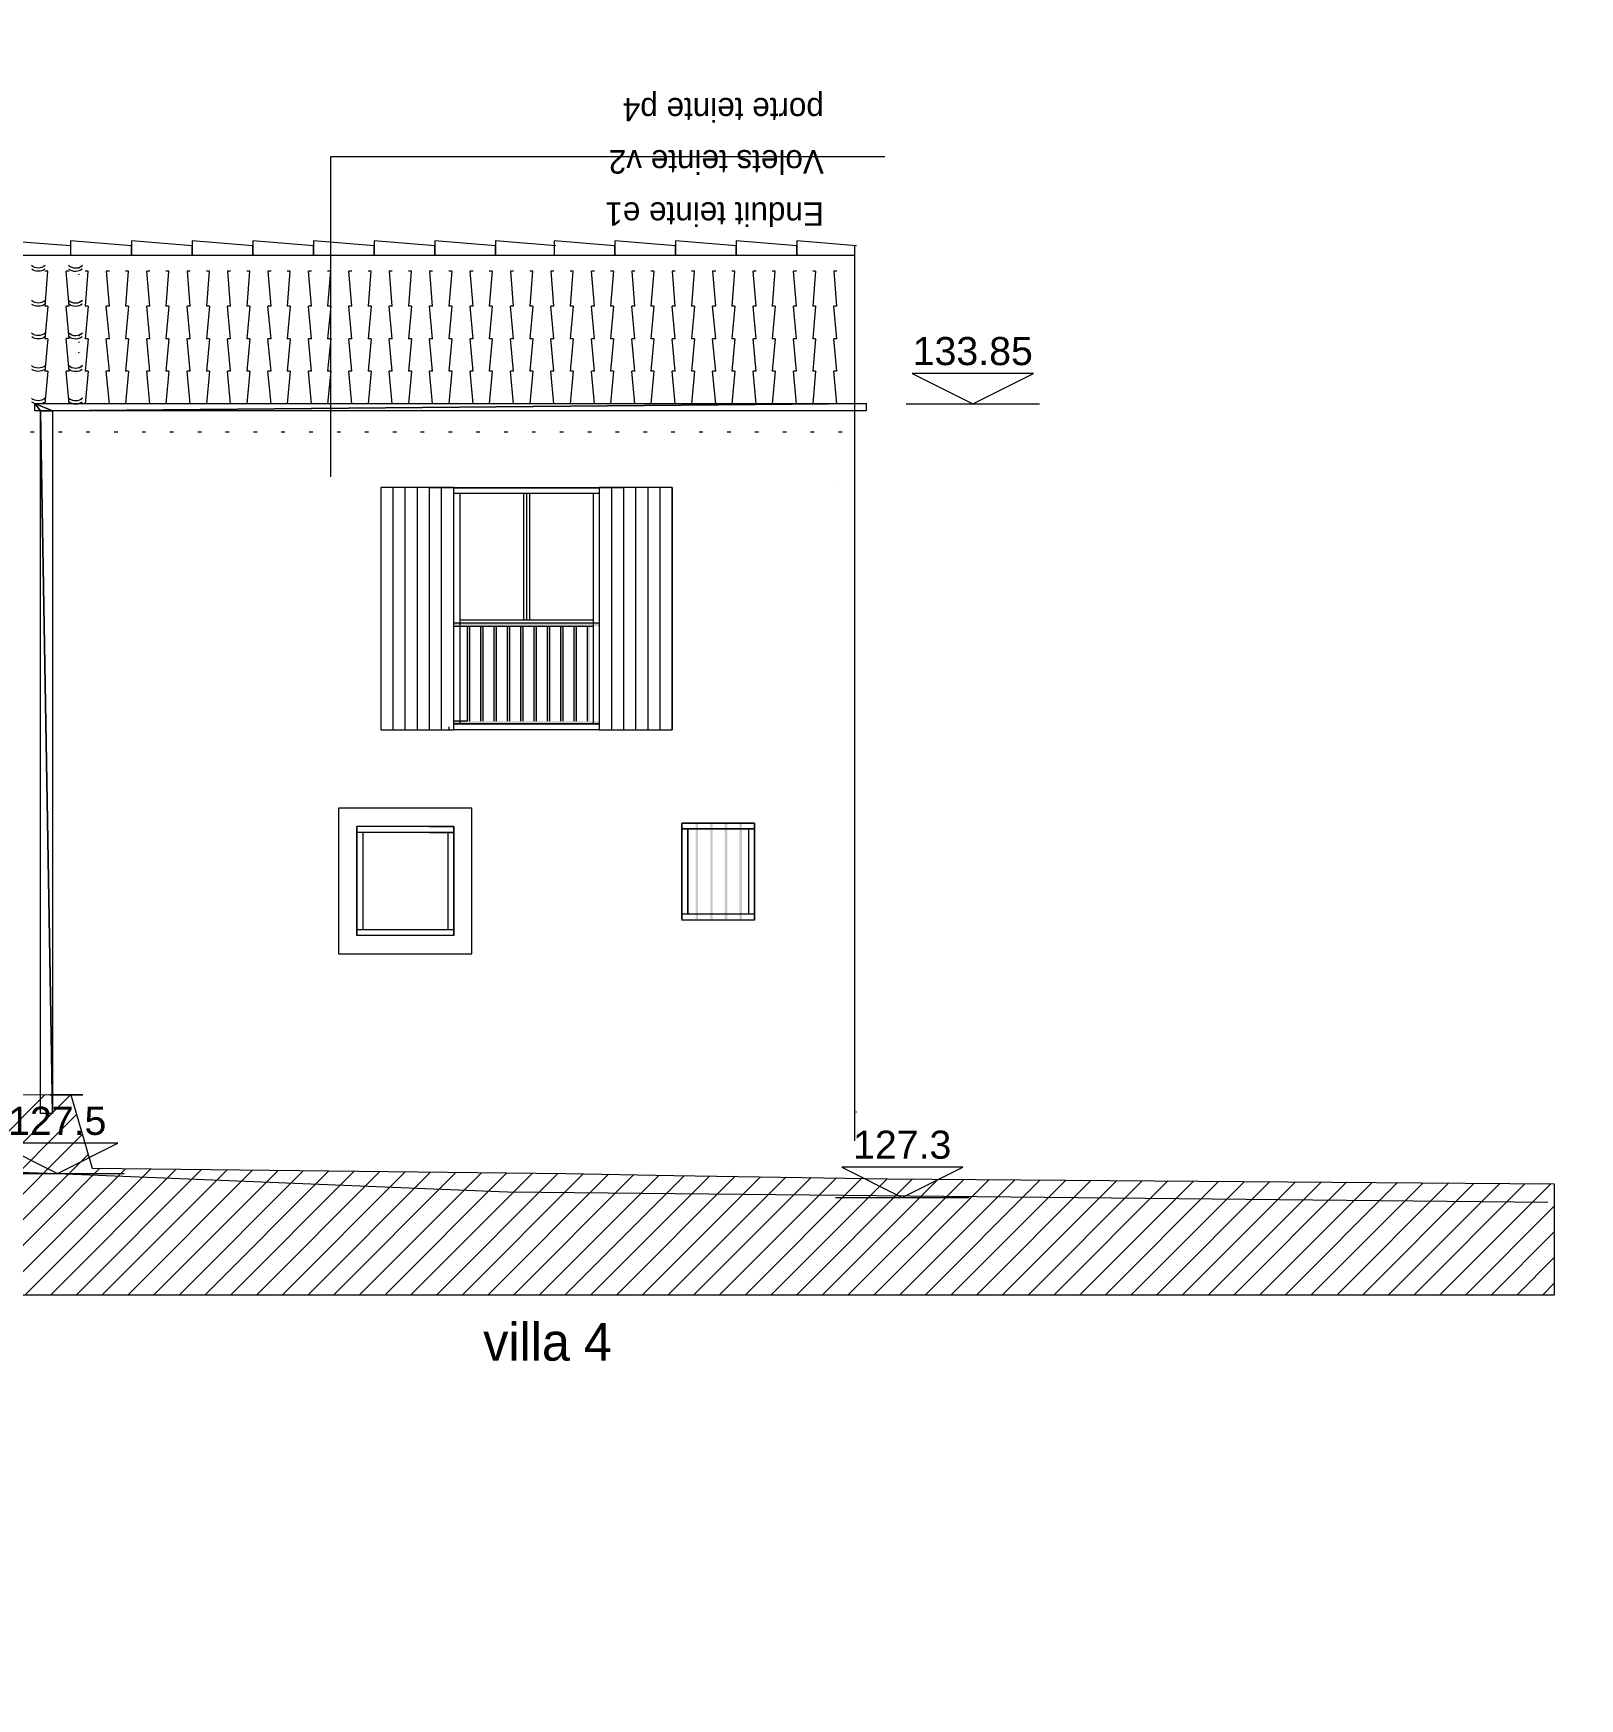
# Model space of a CAD drawing. Header units: metres. Extents: x 1.8 to 61.8, y -55.6 to -11.3.
# Drawn here: x 19.96 to 26.34, y -46.36 to -39.49 of the extents above; entities that cross this region are included whole.
import ezdxf
from ezdxf.enums import TextEntityAlignment as Align
from ezdxf.lldxf.tags import DXFTag

# ---------------------------------------------------------------- set-up
doc = ezdxf.new("R2010")
doc.units = ezdxf.units.M
doc.header["$MEASUREMENT"] = 0
for name, color, linetype in [('Calque commun', 7, 'Continuous'), ('Calque59', 7, 'Continuous'), ('Calque79', 7, 'Continuous'), ('Cotations', 7, 'Continuous'), ('Textes', 7, 'Continuous')]:
    doc.layers.add(name, color=color, linetype=linetype)
doc.styles.add('Arial', font='arial.ttf', dxfattribs={"height": 0.231939})
doc.styles.add('Century Gothic', font='GOTHIC.TTF', dxfattribs={"height": 0.310302})
doc.styles.add('Century Gothic2', font='GOTHIC.TTF', dxfattribs={"height": 0.193938})
tags = doc.linetypes.add('HIDDEN', pattern=[0.375, 0.25, -0.125]).pattern_tags.tags
tags[6:7] = [DXFTag(74, 4), DXFTag(75, 0), DXFTag(340, '0'), DXFTag(46, 1.0), DXFTag(50, 0.0), DXFTag(44, 0.0), DXFTag(45, 0.0)]
tags[4:5] = [DXFTag(74, 4), DXFTag(75, 0), DXFTag(340, '0'), DXFTag(46, 1.0), DXFTag(50, 0.0), DXFTag(44, 0.0), DXFTag(45, 0.0)]

# ---------------------------------------------------------------- blocks, each defined once
blk = doc.blocks.new('hatch9')
at = {"layer": 'Calque commun', "color": 8, "linetype": 'Continuous', "lineweight": 9}
for p, q in [((-48.81, 28.124), (-48.81, 26.124)), ((-48.71, 28.124), (-48.71, 26.124)), ((-48.61, 28.124), (-48.61, 26.124)), ((-48.51, 28.124), (-48.51, 26.124)), ((-48.41, 28.124), (-48.41, 26.124)), ((-48.31, 28.124), (-48.31, 26.124))]:
    blk.add_line(p, q, dxfattribs=at)
mesh = blk.add_polyface(dxfattribs=at)
corners = [(-48.91, 28.124), (-48.91, 26.124), (-48.31, 26.124), (-48.31, 28.124)]
mesh.append_faces([[corners[k] for k in face] for face in [(0, 1, 2, 3)]], dxfattribs={"color": 8})
blk = doc.blocks.new('hatch10')
at = {"layer": 'Calque commun', "color": 8, "linetype": 'Continuous', "lineweight": 9}
for p, q in [((-50.61, 26.124), (-50.61, 28.124)), ((-50.51, 26.124), (-50.51, 28.124)), ((-50.41, 26.124), (-50.41, 28.124)), ((-50.31, 26.124), (-50.31, 28.124)), ((-50.21, 26.124), (-50.21, 28.124)), ((-50.11, 26.124), (-50.11, 28.124))]:
    blk.add_line(p, q, dxfattribs=at)
mesh = blk.add_polyface(dxfattribs=at)
corners = [(-50.11, 28.124), (-50.71, 28.124), (-50.71, 26.124), (-50.11, 26.124)]
mesh.append_faces([[corners[k] for k in face] for face in [(0, 1, 2, 3)]], dxfattribs={"color": 8})
blk = doc.blocks.new('Block4')
at = {"layer": 'Calque commun', "color": 0, "linetype": 'Continuous', "lineweight": 9}
blk.add_line((-0.55, 0), (0.55, 0), dxfattribs=at)
blk.add_polyline3d([(-0.5, 0.25, 0), (0, 0, 0), (0.5, 0.25, 0), (-0.5, 0.25, 0)], dxfattribs=at)
blk = doc.blocks.new('Lvl1')
at = {"layer": 'Calque commun', "color": 0, "linetype": 'ByBlock', "lineweight": -2}
blk.add_blockref('Block4', (0, 0), dxfattribs=at)
blk = doc.blocks.new('FACADE VILLA 4 5-8')
at = {"layer": 'Cotations', "color": 250, "linetype": 'ByBlock', "lineweight": -2}
blk.add_blockref('Lvl1', (-53.379, 22.466), dxfattribs=at)
at = {"layer": 'Cotations', "color": 212, "linetype": 'ByBlock', "lineweight": -2, "style": 'Arial'}
blk.add_text('127.5', height=0.2319, dxfattribs=at).set_placement((-53.38, 22.716), align=Align.BOTTOM_CENTER)
blk = doc.blocks.new('FACADE VILLA 4 5-9')
at = {"layer": 'Cotations', "color": 250, "linetype": 'ByBlock', "lineweight": -2}
blk.add_blockref('Lvl1', (-46.411, 22.269), dxfattribs=at)
at = {"layer": 'Cotations', "color": 212, "linetype": 'ByBlock', "lineweight": -2, "style": 'Arial'}
blk.add_text('127.3', height=0.2319, dxfattribs=at).set_placement((-46.412, 22.519), align=Align.BOTTOM_CENTER)
blk = doc.blocks.new('FACADE VILLA 4 5-11')
at = {"layer": 'Cotations', "color": 250, "linetype": 'ByBlock', "lineweight": -2}
blk.add_blockref('Lvl1', (-45.829, 28.812), dxfattribs=at)
at = {"layer": 'Cotations', "color": 212, "linetype": 'ByBlock', "lineweight": -2, "style": 'Arial'}
blk.add_text('133.85', height=0.2319, dxfattribs=at).set_placement((-45.83, 29.062), align=Align.BOTTOM_CENTER)
blk = doc.blocks.new('hatch15')
at = {"layer": 'Calque commun', "color": 7, "linetype": 'Continuous', "lineweight": 9}
for p, q in [((-53.482, 23.116), (-55.132, 21.465)), ((-53.27, 23.116), (-54.92, 21.465)), ((-53.221, 22.953), (-54.708, 21.465)), ((-53.173, 22.789), (-54.496, 21.465)), ((-53.125, 22.625), (-54.284, 21.465)), ((-53.028, 22.51), (-54.072, 21.465)), ((-52.818, 22.507), (-53.86, 21.465)), ((-52.608, 22.505), (-53.648, 21.465)), ((-52.398, 22.503), (-53.435, 21.465)), ((-52.189, 22.5), (-53.223, 21.465)), ((-51.979, 22.498), (-53.011, 21.465)), ((-51.769, 22.495), (-52.799, 21.465)), ((-51.559, 22.493), (-52.587, 21.465)), ((-51.35, 22.491), (-52.375, 21.465)), ((-51.14, 22.488), (-52.163, 21.465)), ((-50.93, 22.486), (-51.95, 21.465)), ((-50.72, 22.484), (-51.738, 21.465)), ((-50.51, 22.481), (-51.526, 21.465)), ((-50.301, 22.479), (-51.314, 21.465)), ((-50.091, 22.477), (-51.102, 21.465)), ((-49.881, 22.474), (-50.89, 21.465)), ((-49.671, 22.472), (-50.678, 21.465)), ((-49.462, 22.47), (-50.466, 21.465)), ((-49.252, 22.467), (-50.253, 21.465)), ((-49.043, 22.464), (-50.041, 21.465)), ((-48.834, 22.461), (-49.829, 21.465)), ((-48.625, 22.458), (-49.617, 21.465)), ((-48.416, 22.454), (-49.405, 21.465)), ((-48.207, 22.451), (-49.193, 21.465)), ((-47.998, 22.448), (-48.981, 21.465)), ((-47.79, 22.444), (-48.769, 21.465)), ((-47.581, 22.441), (-48.556, 21.465)), ((-47.372, 22.438), (-48.344, 21.465)), ((-47.163, 22.434), (-48.132, 21.465)), ((-46.954, 22.431), (-47.92, 21.465)), ((-46.746, 22.428), (-47.708, 21.465)), ((-46.537, 22.424), (-47.496, 21.465)), ((-46.326, 22.423), (-47.284, 21.465)), ((-46.116, 22.421), (-47.071, 21.465)), ((-45.905, 22.419), (-46.859, 21.465)), ((-45.695, 22.418), (-46.647, 21.465)), ((-45.484, 22.416), (-46.435, 21.465)), ((-45.274, 22.415), (-46.223, 21.465)), ((-45.063, 22.413), (-46.011, 21.465)), ((-44.853, 22.411), (-45.799, 21.465)), ((-44.642, 22.41), (-45.587, 21.465)), ((-44.432, 22.408), (-45.374, 21.465)), ((-44.221, 22.407), (-45.162, 21.465)), ((-44.011, 22.405), (-44.95, 21.465)), ((-43.8, 22.403), (-44.738, 21.465)), ((-43.59, 22.402), (-44.526, 21.465)), ((-43.379, 22.4), (-44.314, 21.465)), ((-43.169, 22.399), (-44.102, 21.465)), ((-42.958, 22.397), (-43.889, 21.465)), ((-42.748, 22.395), (-43.677, 21.465)), ((-42.537, 22.394), (-43.465, 21.465)), ((-42.327, 22.392), (-43.253, 21.465)), ((-42.116, 22.39), (-43.041, 21.465)), ((-41.905, 22.389), (-42.829, 21.465)), ((-41.695, 22.387), (-42.617, 21.465)), ((-41.484, 22.386), (-42.405, 21.465)), ((-41.274, 22.384), (-42.192, 21.465)), ((-41.063, 22.382), (-41.98, 21.465)), ((-41.035, 22.198), (-41.768, 21.465)), ((-41.035, 21.986), (-41.556, 21.465)), ((-41.035, 21.774), (-41.344, 21.465)), ((-41.035, 21.562), (-41.132, 21.465))]:
    blk.add_line(p, q, dxfattribs=at)
at = {"layer": 'Calque commun', "color": 7, "linetype": 'Continuous', "lineweight": 18}
blk.add_polyline3d([(-41.035, 21.465, 0), (-64.449, 21.465, 0), (-64.449, 22.859, 0), (-60.199, 22.859, 0), (-60.199, 23.095, 0), (-59.761, 23.141, 0), (-53.312, 23.116, 0), (-53.306, 23.116, 0), (-53.17, 23.116, 0), (-53.442, 23.116, 0), (-53.269, 23.116, 0), (-53.091, 22.51, 0), (-49.187, 22.466, 0), (-48.294, 22.452, 0), (-46.533, 22.424, 0), (-46.533, 22.424, 0), (-41.035, 22.382, 0)], close=True, dxfattribs=at)
blk = doc.blocks.new('TOIT FACADE seul680')
at = {"layer": 'Calque commun', "color": 7, "linetype": 'Continuous', "lineweight": 9}
blk.add_line((64.133, -25.9), (64.132, -18.52), dxfattribs=at)
at = {"layer": 'Calque59', "color": 32, "linetype": 'Continuous', "lineweight": 9}
for p, q in [((64.28, -19.019), (64.304, -18.731)), ((64.28, -18.731), (64.305, -18.731)), ((64.456, -18.731), (64.48, -18.731)), ((64.457, -18.731), (64.48, -19.019)), ((64.614, -19.019), (64.637, -18.731)), ((64.614, -18.731), (64.639, -18.731)), ((64.789, -18.731), (64.814, -18.731)), ((64.791, -18.731), (64.814, -19.019)), ((64.947, -19.019), (64.97, -18.731)), ((64.947, -18.731), (64.972, -18.731)), ((65.122, -18.731), (65.147, -18.731)), ((65.124, -18.731), (65.147, -19.019)), ((65.28, -19.019), (65.304, -18.731)), ((65.28, -18.731), (65.305, -18.731)), ((65.456, -18.731), (65.48, -18.731)), ((65.457, -18.731), (65.48, -19.019)), ((65.614, -19.019), (65.637, -18.731)), ((65.614, -18.731), (65.639, -18.731)), ((65.789, -18.731), (65.814, -18.731)), ((65.791, -18.731), (65.814, -19.019)), ((65.947, -19.019), (65.97, -18.731)), ((65.947, -18.731), (65.972, -18.731)), ((66.122, -18.731), (66.147, -18.731)), ((66.124, -18.731), (66.147, -19.019)), ((66.28, -19.019), (66.304, -18.731)), ((66.28, -18.731), (66.305, -18.731)), ((66.456, -18.731), (66.48, -18.731)), ((66.457, -18.731), (66.48, -19.019)), ((66.614, -19.019), (66.637, -18.731)), ((66.614, -18.731), (66.639, -18.731)), ((66.789, -18.731), (66.814, -18.731)), ((66.791, -18.731), (66.814, -19.019)), ((66.947, -19.019), (66.97, -18.731)), ((66.947, -18.731), (66.972, -18.731)), ((67.122, -18.731), (67.147, -18.731)), ((67.124, -18.731), (67.147, -19.019)), ((67.28, -19.019), (67.304, -18.731)), ((67.28, -18.731), (67.305, -18.731)), ((67.456, -18.731), (67.48, -18.731)), ((67.457, -18.731), (67.48, -19.019)), ((67.614, -19.019), (67.637, -18.731)), ((67.614, -18.731), (67.639, -18.731)), ((67.789, -18.731), (67.814, -18.731)), ((67.791, -18.731), (67.814, -19.019)), ((67.947, -19.019), (67.97, -18.731)), ((67.947, -18.731), (67.972, -18.731)), ((68.122, -18.731), (68.147, -18.731)), ((68.124, -18.731), (68.147, -19.019)), ((68.28, -19.019), (68.304, -18.731)), ((68.28, -18.731), (68.305, -18.731)), ((68.455, -18.731), (68.48, -18.731)), ((68.457, -18.731), (68.48, -19.019)), ((68.614, -19.019), (68.637, -18.731)), ((68.614, -18.731), (68.639, -18.731)), ((68.789, -18.731), (68.814, -18.731)), ((68.791, -18.731), (68.814, -19.019)), ((68.947, -19.019), (68.97, -18.731)), ((68.947, -18.731), (68.972, -18.731)), ((69.122, -18.731), (69.147, -18.731)), ((69.124, -18.731), (69.147, -19.019)), ((69.28, -19.019), (69.304, -18.731)), ((69.28, -18.731), (69.305, -18.731)), ((69.455, -18.731), (69.48, -18.731)), ((69.457, -18.731), (69.48, -19.019)), ((69.614, -19.019), (69.637, -18.731)), ((69.614, -18.731), (69.639, -18.731)), ((69.789, -18.731), (69.814, -18.731)), ((69.791, -18.731), (69.814, -19.019)), ((69.947, -19.019), (69.97, -18.731)), ((69.947, -18.731), (69.972, -18.731)), ((70.122, -18.731), (70.147, -18.731)), ((70.124, -18.731), (70.147, -19.019)), ((70.28, -19.019), (70.304, -18.731)), ((70.28, -18.731), (70.305, -18.731)), ((70.455, -18.731), (70.48, -18.731)), ((70.457, -18.731), (70.48, -19.019)), ((70.612, -18.73), (70.637, -18.73)), ((70.612, -19.019), (70.635, -18.731)), ((70.787, -18.731), (70.812, -18.731)), ((70.789, -18.731), (70.812, -19.019)), ((64.28, -19.288), (64.305, -19.019)), ((64.28, -19.019), (64.305, -19.019)), ((64.456, -19.019), (64.48, -19.288)), ((64.456, -19.019), (64.48, -19.019)), ((64.614, -19.288), (64.639, -19.019)), ((64.614, -19.019), (64.639, -19.019)), ((64.789, -19.019), (64.814, -19.288)), ((64.789, -19.019), (64.814, -19.019)), ((64.947, -19.288), (64.972, -19.019)), ((64.947, -19.019), (64.972, -19.019)), ((65.122, -19.019), (65.147, -19.288)), ((65.122, -19.019), (65.147, -19.019)), ((65.28, -19.288), (65.305, -19.019)), ((65.28, -19.019), (65.305, -19.019)), ((65.456, -19.019), (65.48, -19.288)), ((65.456, -19.019), (65.48, -19.019)), ((65.614, -19.288), (65.639, -19.019)), ((65.614, -19.019), (65.639, -19.019)), ((65.789, -19.019), (65.814, -19.288)), ((65.789, -19.019), (65.814, -19.019)), ((65.947, -19.288), (65.972, -19.019)), ((65.947, -19.019), (65.972, -19.019)), ((66.122, -19.019), (66.147, -19.288)), ((66.122, -19.019), (66.147, -19.019)), ((66.28, -19.288), (66.305, -19.019)), ((66.28, -19.019), (66.305, -19.019)), ((66.456, -19.019), (66.48, -19.288)), ((66.456, -19.019), (66.48, -19.019)), ((66.614, -19.288), (66.639, -19.019)), ((66.614, -19.019), (66.639, -19.019)), ((66.789, -19.019), (66.814, -19.288)), ((66.789, -19.019), (66.814, -19.019)), ((66.947, -19.288), (66.972, -19.019)), ((66.947, -19.019), (66.972, -19.019)), ((67.122, -19.019), (67.147, -19.288)), ((67.122, -19.019), (67.147, -19.019)), ((67.28, -19.288), (67.305, -19.019)), ((67.28, -19.019), (67.305, -19.019)), ((67.456, -19.019), (67.48, -19.288)), ((67.456, -19.019), (67.48, -19.019)), ((67.614, -19.288), (67.639, -19.019)), ((67.614, -19.019), (67.639, -19.019)), ((67.789, -19.019), (67.814, -19.288)), ((67.789, -19.019), (67.814, -19.019)), ((67.947, -19.288), (67.972, -19.019)), ((67.947, -19.019), (67.972, -19.019)), ((68.122, -19.019), (68.147, -19.288)), ((68.122, -19.019), (68.147, -19.019)), ((68.28, -19.288), (68.305, -19.019)), ((68.28, -19.019), (68.305, -19.019)), ((68.455, -19.019), (68.48, -19.288)), ((68.455, -19.019), (68.48, -19.019)), ((68.614, -19.288), (68.639, -19.019)), ((68.614, -19.019), (68.639, -19.019)), ((68.789, -19.019), (68.814, -19.288)), ((68.789, -19.019), (68.814, -19.019)), ((68.947, -19.288), (68.972, -19.019)), ((68.947, -19.019), (68.972, -19.019)), ((69.122, -19.019), (69.147, -19.288)), ((69.122, -19.019), (69.147, -19.019)), ((69.28, -19.288), (69.305, -19.019)), ((69.28, -19.019), (69.305, -19.019)), ((69.455, -19.019), (69.48, -19.288)), ((69.455, -19.019), (69.48, -19.019)), ((69.614, -19.288), (69.639, -19.019)), ((69.614, -19.019), (69.639, -19.019)), ((69.789, -19.019), (69.814, -19.288)), ((69.789, -19.019), (69.814, -19.019)), ((69.947, -19.288), (69.972, -19.019)), ((69.947, -19.019), (69.972, -19.019)), ((70.122, -19.019), (70.147, -19.288)), ((70.122, -19.019), (70.147, -19.019)), ((70.28, -19.288), (70.305, -19.019)), ((70.28, -19.019), (70.305, -19.019)), ((70.455, -19.019), (70.48, -19.288)), ((70.455, -19.019), (70.48, -19.019)), ((70.612, -19.287), (70.637, -19.019)), ((70.612, -19.019), (70.637, -19.019)), ((70.787, -19.019), (70.812, -19.288)), ((70.787, -19.019), (70.812, -19.019)), ((64.28, -19.556), (64.305, -19.288)), ((64.28, -19.288), (64.305, -19.288)), ((64.456, -19.288), (64.48, -19.556)), ((64.456, -19.288), (64.48, -19.288)), ((64.614, -19.556), (64.639, -19.288)), ((64.614, -19.288), (64.639, -19.288)), ((64.789, -19.288), (64.814, -19.556)), ((64.789, -19.288), (64.814, -19.288)), ((64.947, -19.556), (64.972, -19.288)), ((64.947, -19.288), (64.972, -19.288)), ((65.122, -19.288), (65.147, -19.556)), ((65.122, -19.288), (65.147, -19.288)), ((65.28, -19.556), (65.305, -19.288)), ((65.28, -19.288), (65.305, -19.288)), ((65.456, -19.288), (65.48, -19.556)), ((65.456, -19.288), (65.48, -19.288)), ((65.614, -19.556), (65.639, -19.288)), ((65.614, -19.288), (65.639, -19.288)), ((65.789, -19.288), (65.814, -19.556)), ((65.789, -19.288), (65.814, -19.288)), ((65.947, -19.556), (65.972, -19.288)), ((65.947, -19.288), (65.972, -19.288)), ((66.122, -19.288), (66.147, -19.556)), ((66.122, -19.288), (66.147, -19.288)), ((66.28, -19.556), (66.305, -19.288)), ((66.28, -19.288), (66.305, -19.288)), ((66.456, -19.288), (66.48, -19.556)), ((66.456, -19.288), (66.48, -19.288)), ((66.614, -19.556), (66.639, -19.288)), ((66.614, -19.288), (66.639, -19.288)), ((66.789, -19.288), (66.814, -19.556)), ((66.789, -19.288), (66.814, -19.288)), ((66.947, -19.556), (66.972, -19.288)), ((66.947, -19.288), (66.972, -19.288)), ((67.122, -19.288), (67.147, -19.556)), ((67.122, -19.288), (67.147, -19.288)), ((67.28, -19.556), (67.305, -19.288)), ((67.28, -19.288), (67.305, -19.288)), ((67.456, -19.288), (67.48, -19.556)), ((67.456, -19.288), (67.48, -19.288)), ((67.614, -19.556), (67.639, -19.288)), ((67.614, -19.288), (67.639, -19.288)), ((67.789, -19.288), (67.814, -19.556)), ((67.789, -19.288), (67.814, -19.288)), ((67.947, -19.556), (67.972, -19.288)), ((67.947, -19.288), (67.972, -19.288)), ((68.122, -19.288), (68.147, -19.556)), ((68.122, -19.288), (68.147, -19.288)), ((68.28, -19.556), (68.305, -19.288)), ((68.28, -19.288), (68.305, -19.288)), ((68.455, -19.288), (68.48, -19.556)), ((68.455, -19.288), (68.48, -19.288)), ((68.614, -19.556), (68.639, -19.288)), ((68.614, -19.288), (68.639, -19.288)), ((68.789, -19.288), (68.814, -19.556)), ((68.789, -19.288), (68.814, -19.288)), ((68.947, -19.556), (68.972, -19.288)), ((68.947, -19.288), (68.972, -19.288)), ((69.122, -19.288), (69.147, -19.556)), ((69.122, -19.288), (69.147, -19.288)), ((69.28, -19.556), (69.305, -19.288)), ((69.28, -19.288), (69.305, -19.288)), ((69.455, -19.288), (69.48, -19.556)), ((69.455, -19.288), (69.48, -19.288)), ((69.614, -19.556), (69.639, -19.288)), ((69.614, -19.288), (69.639, -19.288)), ((69.789, -19.288), (69.814, -19.556)), ((69.789, -19.288), (69.814, -19.288)), ((69.947, -19.556), (69.972, -19.288)), ((69.947, -19.288), (69.972, -19.288)), ((70.122, -19.288), (70.147, -19.556)), ((70.122, -19.288), (70.147, -19.288)), ((70.28, -19.556), (70.305, -19.288)), ((70.28, -19.288), (70.305, -19.288)), ((70.455, -19.288), (70.48, -19.556)), ((70.455, -19.288), (70.48, -19.288)), ((70.612, -19.556), (70.637, -19.287)), ((70.612, -19.287), (70.637, -19.287)), ((70.787, -19.288), (70.812, -19.556)), ((70.787, -19.288), (70.812, -19.288)), ((64.28, -19.825), (64.305, -19.556)), ((64.28, -19.556), (64.305, -19.556)), ((64.456, -19.556), (64.48, -19.825)), ((64.456, -19.556), (64.48, -19.556)), ((64.614, -19.825), (64.639, -19.556)), ((64.614, -19.556), (64.639, -19.556)), ((64.789, -19.556), (64.814, -19.825)), ((64.789, -19.556), (64.814, -19.556)), ((64.947, -19.825), (64.972, -19.556)), ((64.947, -19.556), (64.972, -19.556)), ((65.122, -19.556), (65.147, -19.825)), ((65.122, -19.556), (65.147, -19.556)), ((65.28, -19.825), (65.305, -19.556)), ((65.28, -19.556), (65.305, -19.556)), ((65.456, -19.556), (65.48, -19.825)), ((65.456, -19.556), (65.48, -19.556)), ((65.614, -19.825), (65.639, -19.556)), ((65.614, -19.556), (65.639, -19.556)), ((65.789, -19.556), (65.814, -19.825)), ((65.789, -19.556), (65.814, -19.556)), ((65.947, -19.825), (65.972, -19.556)), ((65.947, -19.556), (65.972, -19.556)), ((66.122, -19.556), (66.147, -19.825)), ((66.122, -19.556), (66.147, -19.556)), ((66.28, -19.825), (66.305, -19.556)), ((66.28, -19.556), (66.305, -19.556)), ((66.456, -19.556), (66.48, -19.825)), ((66.456, -19.556), (66.48, -19.556)), ((66.614, -19.825), (66.639, -19.556)), ((66.614, -19.556), (66.639, -19.556)), ((66.789, -19.556), (66.814, -19.825)), ((66.789, -19.556), (66.814, -19.556)), ((66.947, -19.825), (66.972, -19.556)), ((66.947, -19.556), (66.972, -19.556)), ((67.122, -19.556), (67.147, -19.825)), ((67.122, -19.556), (67.147, -19.556)), ((67.28, -19.825), (67.305, -19.556)), ((67.28, -19.556), (67.305, -19.556)), ((67.456, -19.556), (67.48, -19.825)), ((67.456, -19.556), (67.48, -19.556)), ((67.614, -19.825), (67.639, -19.556)), ((67.614, -19.556), (67.639, -19.556)), ((67.789, -19.556), (67.814, -19.825)), ((67.789, -19.556), (67.814, -19.556)), ((67.947, -19.825), (67.972, -19.556)), ((67.947, -19.556), (67.972, -19.556)), ((68.122, -19.556), (68.147, -19.825)), ((68.122, -19.556), (68.147, -19.556)), ((68.28, -19.825), (68.305, -19.556)), ((68.28, -19.556), (68.305, -19.556)), ((68.455, -19.556), (68.48, -19.825)), ((68.455, -19.556), (68.48, -19.556)), ((68.614, -19.825), (68.639, -19.556)), ((68.614, -19.556), (68.639, -19.556)), ((68.789, -19.556), (68.814, -19.825)), ((68.789, -19.556), (68.814, -19.556)), ((68.947, -19.825), (68.972, -19.556)), ((68.947, -19.556), (68.972, -19.556)), ((69.122, -19.556), (69.147, -19.825)), ((69.122, -19.556), (69.147, -19.556)), ((69.28, -19.825), (69.305, -19.556)), ((69.28, -19.556), (69.305, -19.556)), ((69.455, -19.556), (69.48, -19.825)), ((69.455, -19.556), (69.48, -19.556)), ((69.614, -19.825), (69.639, -19.556)), ((69.614, -19.556), (69.639, -19.556)), ((69.789, -19.556), (69.814, -19.825)), ((69.789, -19.556), (69.814, -19.556)), ((69.947, -19.825), (69.972, -19.556)), ((69.947, -19.556), (69.972, -19.556)), ((70.122, -19.556), (70.147, -19.825)), ((70.122, -19.556), (70.147, -19.556)), ((70.28, -19.825), (70.305, -19.556)), ((70.28, -19.556), (70.305, -19.556)), ((70.455, -19.556), (70.48, -19.825)), ((70.455, -19.556), (70.48, -19.556)), ((70.612, -19.825), (70.637, -19.556)), ((70.612, -19.556), (70.637, -19.556)), ((70.787, -19.556), (70.812, -19.825)), ((70.787, -19.556), (70.812, -19.556)), ((64.28, -19.825), (64.305, -19.825)), ((64.456, -19.825), (64.48, -19.825)), ((64.614, -19.825), (64.639, -19.825)), ((64.789, -19.825), (64.814, -19.825)), ((64.947, -19.825), (64.972, -19.825)), ((65.122, -19.825), (65.147, -19.825)), ((65.28, -19.825), (65.305, -19.825)), ((65.456, -19.825), (65.48, -19.825)), ((65.614, -19.825), (65.639, -19.825)), ((65.789, -19.825), (65.814, -19.825)), ((65.947, -19.825), (65.972, -19.825)), ((66.122, -19.825), (66.147, -19.825)), ((66.28, -19.825), (66.305, -19.825)), ((66.456, -19.825), (66.48, -19.825)), ((66.614, -19.825), (66.639, -19.825)), ((66.789, -19.825), (66.814, -19.825)), ((66.947, -19.825), (66.972, -19.825)), ((67.122, -19.825), (67.147, -19.825)), ((67.28, -19.825), (67.305, -19.825)), ((67.456, -19.825), (67.48, -19.825)), ((67.614, -19.825), (67.639, -19.825)), ((67.789, -19.825), (67.814, -19.825)), ((67.947, -19.825), (67.972, -19.825)), ((68.122, -19.825), (68.147, -19.825)), ((68.28, -19.825), (68.305, -19.825)), ((68.455, -19.825), (68.48, -19.825)), ((68.614, -19.825), (68.639, -19.825)), ((68.789, -19.825), (68.814, -19.825)), ((68.947, -19.825), (68.972, -19.825)), ((69.122, -19.825), (69.147, -19.825)), ((69.28, -19.825), (69.305, -19.825)), ((69.455, -19.825), (69.48, -19.825)), ((69.614, -19.825), (69.639, -19.825)), ((69.789, -19.825), (69.814, -19.825)), ((69.947, -19.825), (69.972, -19.825)), ((70.122, -19.825), (70.147, -19.825)), ((70.28, -19.825), (70.305, -19.825)), ((70.455, -19.825), (70.48, -19.825)), ((70.612, -19.825), (70.637, -19.825)), ((70.787, -19.825), (70.812, -19.825)), ((64.238, -20.058), (64.267, -20.058)), ((64.467, -20.058), (64.497, -20.058)), ((64.697, -20.058), (64.727, -20.058)), ((64.927, -20.058), (64.956, -20.058)), ((65.156, -20.058), (65.186, -20.058)), ((65.386, -20.058), (65.416, -20.058)), ((65.616, -20.058), (65.646, -20.058)), ((65.846, -20.058), (65.875, -20.058)), ((66.075, -20.058), (66.105, -20.058)), ((66.305, -20.058), (66.335, -20.058)), ((66.535, -20.058), (66.565, -20.058)), ((66.765, -20.058), (66.794, -20.058)), ((66.994, -20.058), (67.024, -20.058)), ((67.224, -20.058), (67.254, -20.058)), ((67.454, -20.058), (67.483, -20.058)), ((67.683, -20.058), (67.713, -20.058)), ((67.913, -20.058), (67.943, -20.058)), ((68.143, -20.058), (68.173, -20.058)), ((68.373, -20.058), (68.402, -20.058)), ((68.602, -20.058), (68.632, -20.058)), ((68.832, -20.058), (68.862, -20.058)), ((69.062, -20.058), (69.092, -20.058)), ((69.292, -20.058), (69.321, -20.058)), ((69.521, -20.058), (69.551, -20.058)), ((69.751, -20.058), (69.781, -20.058)), ((69.981, -20.058), (70.01, -20.058)), ((70.21, -20.058), (70.24, -20.058)), ((70.44, -20.058), (70.47, -20.058)), ((70.67, -20.058), (70.7, -20.058)), ((70.9, -20.058), (70.929, -20.058))]:
    blk.add_line(p, q, dxfattribs=at)
for points in [[(64.118, -18.521, 0), (64.612, -18.481, 0), (64.612, -18.599, 0), (64.132, -18.599, 0)], [(64.612, -18.521, 0), (65.112, -18.481, 0), (65.112, -18.599, 0), (64.612, -18.599, 0), (64.612, -18.521, 0)], [(65.112, -18.521, 0), (65.612, -18.481, 0), (65.612, -18.599, 0), (65.112, -18.599, 0), (65.112, -18.521, 0)], [(65.612, -18.521, 0), (66.112, -18.481, 0), (66.112, -18.599, 0), (65.612, -18.599, 0), (65.612, -18.521, 0)], [(66.112, -18.521, 0), (66.612, -18.481, 0), (66.612, -18.599, 0), (66.112, -18.599, 0), (66.112, -18.521, 0)], [(66.598, -18.521, 0), (67.097, -18.481, 0), (67.097, -18.599, 0), (66.612, -18.599, 0)], [(67.097, -18.521, 0), (67.597, -18.481, 0), (67.597, -18.599, 0), (67.097, -18.599, 0), (67.097, -18.521, 0)], [(67.597, -18.521, 0), (68.097, -18.481, 0), (68.097, -18.599, 0), (67.597, -18.599, 0), (67.597, -18.521, 0)], [(68.097, -18.521, 0), (68.597, -18.481, 0), (68.597, -18.599, 0), (68.097, -18.599, 0), (68.097, -18.521, 0)], [(68.597, -18.521, 0), (69.097, -18.481, 0), (69.097, -18.599, 0), (68.597, -18.599, 0), (68.597, -18.521, 0)], [(69.097, -18.521, 0), (69.597, -18.481, 0), (69.597, -18.599, 0), (69.097, -18.599, 0), (69.097, -18.521, 0)], [(69.597, -18.521, 0), (70.097, -18.481, 0), (70.097, -18.599, 0), (69.597, -18.599, 0), (69.597, -18.521, 0)], [(70.097, -18.521, 0), (70.601, -18.481, 0), (70.601, -18.599, 0), (70.097, -18.599, 0), (70.097, -18.521, 0)], [(70.601, -18.521, 0), (71.145, -18.481, 0), (71.145, -18.599, 0), (70.523, -18.599, 0)]]:
    blk.add_polyline3d(points, dxfattribs=at)
for centre, radius, start, end in [((70.558, -18.624), 0.0829, 226.3619, 313.2824), ((70.559, -18.624), 0.0829, 226.3514, 313.2879), ((70.558, -18.639), 0.0942, 234.3134, 305.3243), ((70.559, -18.639), 0.0942, 234.3186, 305.3226), ((70.866, -18.617), 0.0882, 229.5066, 310.1323), ((70.866, -18.629), 0.102, 237.3159, 302.3229), ((70.558, -18.912), 0.0829, 226.3541, 313.2865), ((70.559, -18.912), 0.0829, 226.3585, 313.2809), ((70.558, -18.927), 0.0942, 234.3118, 305.3254), ((70.559, -18.927), 0.0942, 234.314, 305.3241), ((70.866, -18.905), 0.0882, 229.5068, 310.1328), ((70.866, -18.918), 0.102, 237.3156, 302.3232), ((70.558, -19.181), 0.0829, 226.3541, 313.2871), ((70.559, -19.181), 0.0829, 226.3591, 313.2802), ((70.558, -19.196), 0.0942, 234.3131, 305.3269), ((70.559, -19.196), 0.0942, 234.3169, 305.3215), ((70.866, -19.174), 0.0882, 229.508, 310.1323), ((70.866, -19.187), 0.102, 237.3154, 302.3233), ((70.558, -19.45), 0.0829, 226.3541, 313.2865), ((70.559, -19.449), 0.0829, 226.3602, 313.2801), ((70.558, -19.465), 0.0942, 234.3093, 305.3284), ((70.559, -19.465), 0.0942, 234.3133, 305.3222), ((70.866, -19.442), 0.0882, 229.5068, 310.1324), ((70.866, -19.455), 0.102, 237.3165, 302.3226), ((70.558, -19.718), 0.0829, 226.3553, 313.2838), ((70.559, -19.718), 0.0829, 226.3578, 313.2827), ((70.558, -19.733), 0.0942, 234.3125, 305.3252), ((70.559, -19.733), 0.0942, 234.3108, 305.3255), ((70.866, -19.711), 0.0882, 229.5091, 310.1312), ((70.866, -19.724), 0.102, 237.3157, 302.3229)]:
    blk.add_arc(centre, radius, start, end, dxfattribs=at)
blk = doc.blocks.new('FACADE VILLA 4 5-28')
at = {"layer": 'Calque commun', "color": 7, "linetype": 'Continuous', "lineweight": 9}
for p, q in [((-53.204, 29.933), (-53.195, 29.933)), ((-53.204, 29.878), (-53.195, 29.881)), ((-53.204, 29.375), (-53.195, 29.375)), ((-53.204, 29.32), (-53.195, 29.324)), ((-53.204, 29.236), (-53.195, 29.239)), ((-46.987, 28.153), (-46.987, 28.153)), ((-50.31, 28.124), (-50.11, 28.124)), ((-50.11, 28.124), (-48.91, 28.124)), ((-50.11, 26.124), (-50.11, 28.124)), ((-48.96, 28.074), (-50.11, 28.074)), ((-50.06, 28.074), (-50.06, 27.028)), ((-49.535, 28.074), (-49.535, 27.028)), ((-49.51, 28.074), (-49.51, 27.028)), ((-49.485, 28.074), (-49.485, 27.028)), ((-48.96, 28.074), (-48.96, 26.174)), ((-48.91, 28.074), (-48.96, 28.074)), ((-48.91, 28.124), (-48.91, 26.149)), ((-48.91, 28.124), (-48.71, 28.124)), ((-50.11, 27.008), (-49.11, 27.008)), ((-50, 26.978), (-50.11, 26.978)), ((-49.535, 27.028), (-50.06, 27.028)), ((-50.06, 27.028), (-50.06, 26.978)), ((-48.96, 26.978), (-50.06, 26.978)), ((-50.06, 26.978), (-50.06, 26.978)), ((-50.06, 26.978), (-50.06, 26.978)), ((-50.06, 26.978), (-50.06, 26.174)), ((-50, 26.978), (-50, 26.196)), ((-49.98, 26.978), (-49.98, 26.196)), ((-49.89, 27.008), (-48.91, 27.008)), ((-49.89, 26.978), (-49.89, 26.196)), ((-49.87, 26.978), (-49.87, 26.196)), ((-49.78, 26.978), (-49.78, 26.196)), ((-49.78, 26.978), (-49.78, 26.196)), ((-49.76, 26.978), (-49.76, 26.196)), ((-49.76, 26.978), (-49.76, 26.196)), ((-49.67, 26.978), (-49.67, 26.196)), ((-49.67, 26.978), (-49.67, 26.196)), ((-49.65, 26.978), (-49.65, 26.196)), ((-49.65, 26.978), (-49.65, 26.196)), ((-49.56, 26.978), (-49.56, 26.196)), ((-49.56, 26.978), (-49.56, 26.196)), ((-49.54, 26.978), (-49.54, 26.196)), ((-49.54, 26.978), (-49.54, 26.196)), ((-49.51, 27.028), (-49.535, 27.028)), ((-48.96, 27.028), (-49.51, 27.028)), ((-49.45, 26.978), (-49.45, 26.196)), ((-49.45, 26.978), (-49.45, 26.196)), ((-49.43, 26.978), (-49.43, 26.196)), ((-49.43, 26.978), (-49.43, 26.196)), ((-49.34, 26.978), (-49.34, 26.196)), ((-49.34, 26.978), (-49.34, 26.196)), ((-49.32, 26.978), (-49.32, 26.196)), ((-49.32, 26.978), (-49.32, 26.196)), ((-49.23, 26.978), (-49.23, 26.196)), ((-49.23, 26.978), (-49.23, 26.196)), ((-49.21, 26.978), (-49.21, 26.196)), ((-49.12, 26.978), (-49.12, 26.196)), ((-49.1, 26.978), (-49.1, 26.196)), ((-49.01, 26.978), (-49.01, 26.196)), ((-50.15, 26.149), (-50.15, 26.124)), ((-50, 26.196), (-50.11, 26.196)), ((-50.11, 26.174), (-48.96, 26.174)), ((-50.06, 26.174), (-50.11, 26.174)), ((-48.91, 26.174), (-50.06, 26.174)), ((-48.96, 26.174), (-48.91, 26.174)), ((-48.91, 26.149), (-48.91, 26.124)), ((-50.91, 25.328), (-50.91, 24.428)), ((-50.11, 25.328), (-50.91, 25.328)), ((-50.91, 24.428), (-50.91, 25.328)), ((-50.11, 25.328), (-50.91, 25.328)), ((-50.91, 25.328), (-50.91, 25.328)), ((-50.91, 25.328), (-50.91, 24.428)), ((-50.91, 25.328), (-50.91, 25.328)), ((-50.11, 25.328), (-50.91, 25.328)), ((-50.86, 25.278), (-50.91, 25.278)), ((-50.285, 25.278), (-50.91, 25.278)), ((-50.86, 25.278), (-50.86, 24.478)), ((-50.16, 25.278), (-50.86, 25.278)), ((-50.86, 25.278), (-50.86, 24.478)), ((-50.31, 25.328), (-50.31, 25.328)), ((-50.11, 25.328), (-50.31, 25.328)), ((-50.31, 25.328), (-50.11, 25.328)), ((-50.26, 25.278), (-50.31, 25.278)), ((-50.31, 25.278), (-50.26, 25.278)), ((-50.16, 25.278), (-50.285, 25.278)), ((-50.285, 25.278), (-50.285, 25.278)), ((-50.285, 25.278), (-50.285, 25.278)), ((-50.16, 25.278), (-50.26, 25.278)), ((-50.26, 25.278), (-50.16, 25.278)), ((-50.11, 25.278), (-50.16, 25.278)), ((-50.16, 25.278), (-50.16, 24.478)), ((-50.11, 25.278), (-50.16, 25.278)), ((-50.16, 25.278), (-50.16, 24.478)), ((-50.11, 25.278), (-50.16, 25.278)), ((-50.16, 25.278), (-50.11, 25.278)), ((-50.16, 25.278), (-50.16, 24.478)), ((-50.11, 25.328), (-50.11, 24.428)), ((-50.11, 25.328), (-50.11, 25.028)), ((-50.11, 25.328), (-50.11, 24.428)), ((-50.11, 24.428), (-50.11, 25.328)), ((-48.23, 25.355), (-48.23, 24.555)), ((-48.23, 25.355), (-48.23, 25.355)), ((-47.63, 25.355), (-48.23, 25.355)), ((-48.23, 25.355), (-48.23, 24.555)), ((-47.63, 25.355), (-48.23, 25.355)), ((-48.23, 25.355), (-48.23, 25.355)), ((-47.63, 25.355), (-48.23, 25.355)), ((-48.23, 24.567), (-48.23, 25.355)), ((-48.23, 25.355), (-47.63, 25.355)), ((-48.18, 25.308), (-48.23, 25.308)), ((-48.23, 25.308), (-48.18, 25.308)), ((-47.68, 25.308), (-48.18, 25.308)), ((-48.18, 24.605), (-48.18, 25.308)), ((-48.18, 25.308), (-47.68, 25.308)), ((-48.18, 25.305), (-48.18, 24.605)), ((-47.63, 25.308), (-47.68, 25.308)), ((-47.68, 25.308), (-47.63, 25.308)), ((-47.68, 25.308), (-47.68, 24.617)), ((-47.68, 25.305), (-47.68, 24.605)), ((-47.63, 25.355), (-47.63, 24.555)), ((-47.63, 25.355), (-47.63, 24.555)), ((-47.63, 24.555), (-47.63, 25.355)), ((-50.11, 25.028), (-50.11, 24.428)), ((-47.63, 24.605), (-48.23, 24.605)), ((-50.91, 24.478), (-50.16, 24.478)), ((-50.91, 24.478), (-50.335, 24.478)), ((-50.335, 24.478), (-50.285, 24.478)), ((-50.285, 24.478), (-50.285, 24.478)), ((-50.285, 24.478), (-50.285, 24.478)), ((-50.285, 24.478), (-50.11, 24.478)), ((-50.16, 24.478), (-50.11, 24.478)), ((-48.23, 24.555), (-48.23, 24.555)), ((-47.63, 24.555), (-48.23, 24.555)), ((-48.23, 24.555), (-48.23, 24.555)), ((-47.63, 24.555), (-48.23, 24.555)), ((-50.11, 24.428), (-50.91, 24.428)), ((-50.11, 24.428), (-50.91, 24.428)), ((-50.11, 24.428), (-50.91, 24.428)), ((-46.795, 22.972), (-46.795, 22.972)), ((-46.795, 22.972), (-46.795, 22.972)), ((-46.795, 22.972), (-46.795, 22.972)), ((-46.795, 22.972), (-46.795, 22.972)), ((-46.795, 22.972), (-46.795, 22.972)), ((-46.795, 22.972), (-46.795, 22.972)), ((-46.788, 22.972), (-46.795, 22.972)), ((-46.778, 22.972), (-46.778, 22.972)), ((-46.778, 22.972), (-46.778, 22.972))]:
    blk.add_line(p, q, dxfattribs=at)
at = {"layer": 'Calque commun', "color": 26, "linetype": 'HIDDEN', "lineweight": 18, "flags": 128}
blk.add_lwpolyline([(-64.762, 22.743), (-60.879, 22.728), (-53.38, 22.468), (-49.668, 22.315), (-41.088, 22.23)], dxfattribs=at)
at = {"layer": 'Calque commun', "color": 5, "linetype": 'Continuous', "lineweight": 18}
blk.add_polyline3d([(-46.555, 30.849, 0), (-51.127, 30.849, 0), (-51.127, 28.21, 0)], dxfattribs=at)
at = {"layer": 'Calque commun', "color": 18, "linetype": 'Continuous', "lineweight": 9}
for points in [[(-50.11, 27.008), (-49.11, 27.008), (-50.11, 26.978), (-49.11, 26.978)], [(-49.98, 26.978), (-50, 26.978), (-49.98, 26.196), (-50, 26.196)], [(-49.89, 27.008), (-48.91, 27.008), (-49.89, 26.978), (-48.91, 26.978)], [(-49.87, 26.978), (-49.89, 26.978), (-49.87, 26.196), (-49.89, 26.196)], [(-49.76, 26.978), (-49.78, 26.978), (-49.76, 26.196), (-49.78, 26.196)], [(-49.76, 26.978), (-49.78, 26.978), (-49.76, 26.196), (-49.78, 26.196)], [(-49.65, 26.978), (-49.67, 26.978), (-49.65, 26.196), (-49.67, 26.196)], [(-49.65, 26.978), (-49.67, 26.978), (-49.65, 26.196), (-49.67, 26.196)], [(-49.54, 26.978), (-49.56, 26.978), (-49.54, 26.196), (-49.56, 26.196)], [(-49.54, 26.978), (-49.56, 26.978), (-49.54, 26.196), (-49.56, 26.196)], [(-49.43, 26.978), (-49.45, 26.978), (-49.43, 26.196), (-49.45, 26.196)], [(-49.43, 26.978), (-49.45, 26.978), (-49.43, 26.196), (-49.45, 26.196)], [(-49.32, 26.978), (-49.34, 26.978), (-49.32, 26.196), (-49.34, 26.196)], [(-49.32, 26.978), (-49.34, 26.978), (-49.32, 26.196), (-49.34, 26.196)], [(-49.21, 26.978), (-49.23, 26.978), (-49.21, 26.196), (-49.23, 26.196)], [(-49.21, 26.978), (-49.23, 26.978), (-49.21, 26.196), (-49.23, 26.196)], [(-49.1, 26.978), (-49.12, 26.978), (-49.1, 26.196), (-49.12, 26.196)], [(-48.99, 26.978), (-49.01, 26.978), (-48.99, 26.196), (-49.01, 26.196)], [(-50.11, 26.196), (-49.11, 26.196), (-50.11, 26.166), (-49.11, 26.166)], [(-49.89, 26.196), (-48.91, 26.196), (-49.89, 26.166), (-48.91, 26.166)]]:
    blk.add_trace(points, dxfattribs=at)
at = {"layer": 'Calque commun', "color": 18, "linetype": 'Continuous', "lineweight": 18}
for points in [[(-48.095, 24.56), (-48.095, 25.351), (-48.115, 24.56), (-48.115, 25.351)], [(-47.975, 24.56), (-47.975, 25.351), (-47.995, 24.56), (-47.995, 25.351)], [(-47.855, 24.56), (-47.855, 25.351), (-47.875, 24.56), (-47.875, 25.351)], [(-47.734, 24.56), (-47.734, 25.351), (-47.754, 24.56), (-47.754, 25.351)]]:
    blk.add_trace(points, dxfattribs=at)
at = {"layer": 'Calque79', "color": 7, "linetype": 'Continuous', "lineweight": 9}
blk.add_line((-46.987, 28.153), (-46.987, 28.153), dxfattribs=at)
at = {"layer": 'Calque commun', "color": 0, "linetype": 'ByBlock', "lineweight": -2, "extrusion": (0, 0, -1), "xscale": -1, "yscale": -1, "zscale": -1, "rotation": -180}
blk.add_blockref('TOIT FACADE seul680', (-17.33, 48.637), dxfattribs=at)
at = {"layer": 'Calque commun', "color": 0, "linetype": 'ByBlock', "lineweight": -2}
for name in ['hatch10', 'hatch9', 'hatch15']:
    blk.add_blockref(name, (0, 0), dxfattribs=at)
at = {"layer": 'Cotations', "color": 212, "linetype": 'ByBlock', "lineweight": -2}
for name in ['FACADE VILLA 4 5-11', 'FACADE VILLA 4 5-8', 'FACADE VILLA 4 5-9']:
    blk.add_blockref(name, (0, 0), dxfattribs=at)
at = {"layer": 'Textes', "color": 5, "linetype": 'ByBlock', "lineweight": -2, "style": 'Century Gothic'}
blk.add_text('villa 4', height=0.3103, dxfattribs=at).set_placement((-49.867, 20.831), align=Align.BOTTOM_LEFT)
at = {"layer": 'Textes', "color": 5, "linetype": 'ByBlock', "lineweight": -2, "insert": (-47.058, 31.393), "char_height": 0.19394, "attachment_point": 7, "rotation": 180, "line_spacing_factor": 1.330319, "style": 'Century Gothic2'}
blk.add_mtext('Enduit teinte e1\\PVolets teinte v2\\Pporte teinte p4', dxfattribs=at)
at = {"layer": 'Calque commun', "color": 8, "linetype": 'Continuous', "lineweight": 9}
mesh = blk.add_polyface(dxfattribs=at)
corners = [(-53.418, 22.963), (-53.518, 22.963), (-53.518, 28.755), (-53.564, 28.816), (-53.564, 28.755), (-53.418, 28.755), (-46.71, 28.816), (-46.71, 28.754)]
mesh.append_faces([[corners[k] for k in face] for face in [(3, 2, 4)]], dxfattribs={"vtx0": -1, "color": 8})
mesh.append_faces([[corners[k] for k in face] for face in [(5, 2, 3)]], dxfattribs={"vtx0": -1, "vtx1": -1, "vtx2": -1, "color": 8})
mesh.append_faces([[corners[k] for k in face] for face in [(5, 3, 6)]], dxfattribs={"vtx0": -1, "vtx2": -1, "color": 8})
mesh.append_faces([[corners[k] for k in face] for face in [(7, 5, 6)]], dxfattribs={"vtx1": -1, "color": 8})
mesh.append_faces([[corners[k] for k in face] for face in [(5, 0, 2)]], dxfattribs={"vtx1": -1, "vtx2": -1, "color": 8})
mesh.append_faces([[corners[k] for k in face] for face in [(0, 1, 2)]], dxfattribs={"vtx2": -1, "color": 8})
at = {"layer": 'Calque commun', "color": 7, "linetype": 'Continuous', "lineweight": 9}
mesh = blk.add_polyface(dxfattribs=at)
corners = [(-50.11, 28.121), (-48.91, 28.121), (-48.91, 26.124), (-50.11, 26.124)]
mesh.append_faces([[corners[k] for k in face] for face in [(0, 1, 2, 3)]], dxfattribs={"color": 7})
at = {"layer": 'Cotations', "color": 5, "linetype": 'Continuous', "lineweight": 9}
mesh = blk.add_polyface(dxfattribs=at)
corners = [(-49.96, 25.478), (-51.06, 25.478), (-51.06, 24.278), (-49.96, 24.278)]
mesh.append_faces([[corners[k] for k in face] for face in [(0, 1, 2, 3)]], dxfattribs={"color": 5})

msp = doc.modelspace()

# ---------------------------------------------------------------- block references
at = {"layer": 'Cotations', "color": 0, "linetype": 'ByBlock', "lineweight": -2, "xscale": 0.5, "yscale": 0.5, "zscale": 0.5}
msp.add_blockref('FACADE VILLA 4 5-28', (46.7509, -55.4249), dxfattribs=at)

# ---------------------------------------------------------------- meshes
at = {"layer": 'Calque commun', "color": 7, "linetype": 'Continuous', "lineweight": 9}
mesh = msp.add_polyface(dxfattribs=at)
corners = [(61.7636, -11.3086), (1.7636, -11.3086), (1.7636, -53.3086), (61.7636, -53.3086)]
mesh.append_faces([[corners[k] for k in face] for face in [(0, 1, 2, 3)]], dxfattribs={"color": 7})

doc.saveas('drawing.dxf')
